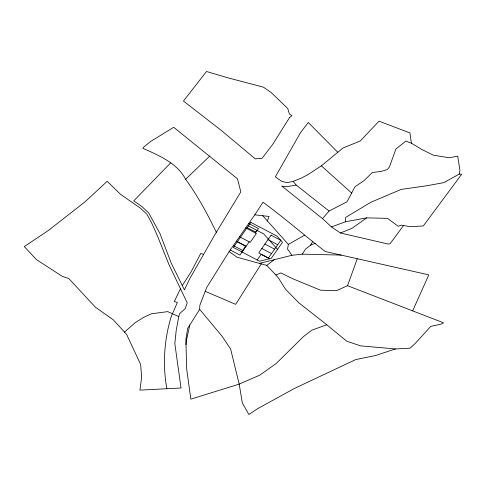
<?xml version="1.0" encoding="UTF-8"?>
<svg xmlns="http://www.w3.org/2000/svg" width="486" height="486" viewBox="0 0 486 486"><rect width="100%" height="100%" fill="white"/><g stroke="black" fill="none" stroke-linecap="round" stroke-linejoin="round"><path stroke-width="0.73" d="M229.131 251.596L237.119 257.252L266.741 265.38L275.848 274.979L280.938 272.919L292.214 278.521L320.499 290.191L336.415 290.719L347.508 285.701L443.493 322.795L441.239 324.071L430.748 326.398L415.135 343.541L410.038 348.219L395.458 348.948L360.709 345.862L346.913 341.324L326.792 324.788L311.951 330.103L303.446 336.61L276.212 363.498L259.591 375.247L239.191 384.11L190.858 399.158L186.709 369.311L185.846 339.708L187.681 328.342L199.649 309.369L199.837 305.293L206.672 287.548L229.131 251.596L254.792 214.836L263.023 202.243C284.389 217.91 304.339 235.358 325.268 251.505L428.804 274.876L412.65 310.876M345.394 221.774L345.704 217.382L370.897 202.243L401.132 189.412L426.981 185.731L443.761 182.657L459.197 174.091L461.7 174.219L423.306 225.947L410.372 226.701L401.12 225.121L398.32 226.348L387.482 218.335L366.681 217.868L345.394 221.774L331.47 226.944L322.497 218.615L281.844 186.053L282.919 186.454L288.016 186.46L296.193 185.069L329.077 211.039L347.004 201.824L355.011 186.739L363.893 180.725L372.294 172.566L381.334 171.358L387.336 169.553L389.432 166.923L395.883 149.074L405.767 141.104L411.375 143.17L421.277 149.172L433.36 155.21L449.258 157.756L457.691 156.152L459.95 170.264L459.197 174.091M185.992 344.787L186.618 339.574L189.813 324.964M304.564 235.212L288.362 244.409L287.518 249.081L291.928 255.29L302.304 254.148L341.16 255.089M178.775 316.58L176.236 330.128L174.832 343.602L181.023 387.998L139.932 390.124L141.639 377.428L140.654 364.506L126.682 334.508L113.426 319.946L95.359 307.158L68.733 278.478L62.275 276.346L36.322 259.512L24.3 246.566L48.132 230.656L84.892 201.945L107.181 181.308L120.552 194.351L140.272 208.051L146.863 214.168L151.705 223.038L157.251 235.443L169.049 264.815L187.219 302.827L185.263 308.549L179.51 313.756L178.775 316.58L167.749 311.623L151.261 313.822L143.643 317.358L135.126 322.747L124.465 332.072M347.508 285.701L357.271 258.728M267.355 220.893L269.074 216.464L254.792 214.836M180.47 288.714L174.328 301.514L177.366 302.523L171.163 316.726A195.445 172.244 -9.9 0 0 165.173 347.065A195.074 171.923 -9.9 0 0 166.668 387.707L166.874 388.727M302.304 254.148L305.512 249.081L310.548 245.223L312.547 241.706M261.286 263.886L235.643 304.364L205.22 291.314M182.28 285.537L190.955 272.105L200.803 253.382L203.561 254.506M241.67 251.827L245.606 246.183L237.296 241.803M256.723 230.255L255.484 232.029L247.167 227.655M249.215 241.834L239.956 255.095L230.255 249.992M255.387 232.988L258.473 228.566L248.771 223.463M257.191 259.998L261.134 254.354L269.523 258.765M403.526 225.534L390.124 243.68L388.417 244.1L340.455 232.994L331.47 226.944M322.497 218.615L329.077 211.039M170.58 162.968L133.747 200.864L141.76 206.441L148.643 212.832L159.87 233.347L171.303 263.315L184.413 289.838L189.698 278.836L214.126 235.965L240.801 191.921L237.472 178.775L173.684 127.302L150.32 141.663L143.862 146.985L142.89 148.303C158.898 155.538 177.05 162.883 185.634 179.31C197.784 195.858 207.394 213.907 216.349 232.296M185.634 179.31L209.648 156.14M337.849 152.367L308.282 122.484L300.403 132.83L275.349 176.861L281.473 181.223L286.977 182.675L293.167 181.363L301.15 178.192L307.753 174.735L321.398 165.835L343.031 147.963L360.272 140.995L379.037 121.148L409.947 132.957L411.375 143.17M266.741 265.38L274.304 259.676M366.681 217.868L352.052 228.28L340.455 232.994M310.548 245.223L315.232 243.249M395.458 348.948L375.49 355.545L355.679 359.597L294.455 388.442L257.671 408.635L248.856 414.515L242.35 402.973L239.191 384.11L230.613 348.972L222.059 336.251L199.649 309.369M259.433 263.376L291.928 255.29M248.407 225.881L263.758 233.96L277.53 249.373M245.685 227.879L256.359 233.499L250.187 242.344L239.513 236.725M268.005 239.628L277.706 244.737M264.919 244.051L274.62 249.154M261.833 248.474L271.534 253.577M236.427 241.147L246.129 246.256M233.341 245.57L243.043 250.679M326.792 324.788L298.726 302.699L285.531 289.261L278.235 277.67L275.848 274.979M321.398 165.835L351.651 193.07M262.756 215.741L288.362 244.409M293.167 181.363L296.193 185.069M289.553 117.594L272.531 144.664L261.99 158.369L255.278 158.831L221.555 130.661L183.465 101.039L206.514 71.485L227.466 77.705L263.315 87.116L271.139 92.486L287.767 108.512L289.37 113.937L291.995 115.607L289.553 117.594M250.861 222.369L233.353 247.453L259.56 261.243L271.279 258.333L282.506 242.247L277.069 236.16L250.861 222.369M271.091 235.206L258.746 252.896L268.448 257.999L280.793 240.315L271.091 235.206"/></g></svg>
